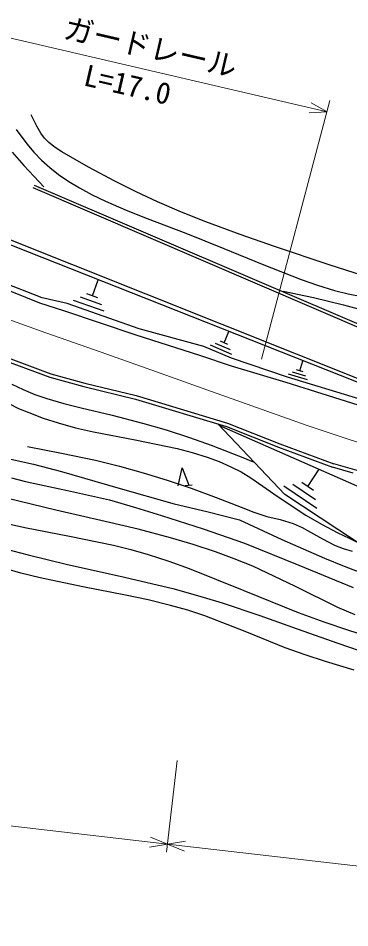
# Model space of a CAD drawing. Units: millimetres, scale not verified. Extents: x 40000 to 680090, y 20000 to 380000.
# Drawn here: x 433885 to 462128, y 261287 to 338736 of the extents above; entities that cross this region are included whole.
import ezdxf
from ezdxf.enums import TextEntityAlignment as Align

# ---------------------------------------------------------------- set-up
doc = ezdxf.new("R2010")
doc.units = ezdxf.units.MM
doc.header["$LTSCALE"] = 1000
doc.linetypes.add('CHAIN', pattern=[18.5, 12, -1.5, 3.5, -1.5])
for name, color, linetype, lineweight in [('M-BGD', 7, 'Continuous', 25), ('M-BMK', 2, 'CHAIN', 13), ('M-STR-HTXT', 7, 'Continuous', 13)]:
    doc.layers.add(name, color=color, linetype=linetype, lineweight=lineweight)
doc.styles.add('ＭＳ ゴシック', font='')
doc.styles.get('ＭＳ ゴシック').set_extended_font_data('MS Gothic')

msp = doc.modelspace()

# ---------------------------------------------------------------- linework, layer by layer
at = {"layer": 'M-BGD'}
for p, q in [((435070, 330337), (434991, 330513)), ((435150, 330162), (435070, 330337)), ((435461, 329529), (435150, 330162)), ((433706, 329267), (434625, 328042)), ((435818, 328936), (435461, 329529)), ((436139, 328528), (435818, 328936)), ((436505, 328160), (436139, 328528)), ((434625, 328042), (435231, 327328)), ((437038, 327729), (436505, 328160)), ((437608, 327347), (437038, 327729)), ((433373, 327323), (434352, 326205)), ((435231, 327328), (435881, 326654)), ((439869, 326065), (437608, 327347)), ((434352, 326205), (435206, 325281)), ((435881, 326654), (436580, 326026)), ((442108, 324865), (439869, 326065)), ((436580, 326026), (437320, 325441)), ((437320, 325441), (438186, 324839)), ((435206, 325281), (436072, 324366)), ((438186, 324839), (439093, 324283)), ((443919, 323951), (442108, 324865)), ((469622, 309475), (435174, 324281)), ((469727, 309751), (435285, 324493)), ((439093, 324283), (440183, 323693)), ((445760, 323090), (443919, 323951)), ((440183, 323693), (441308, 323152)), ((441308, 323152), (443082, 322395)), ((447800, 322212), (445760, 323090)), ((443082, 322395), (444883, 321693)), ((449872, 321385), (447800, 322212)), ((444883, 321693), (448159, 320436)), ((452778, 320308), (449872, 321385)), ((468352, 305532), (432020, 319887)), ((468483, 305788), (432100, 320284)), ((448159, 320436), (451401, 319128)), ((455705, 319288), (452778, 320308)), ((451401, 319128), (454668, 317783)), ((460449, 317708), (455705, 319288)), ((454668, 317783), (457980, 316484)), ((465187, 316177), (460449, 317708)), ((435939, 314914), (430891, 316860)), ((430717, 316515), (435696, 314504)), ((440207, 315098), (440690, 316471)), ((457980, 316484), (459390, 315993)), ((459390, 315993), (460826, 315556)), ((440669, 314935), (439745, 315260)), ((456440, 315496), (459022, 314945)), ((460826, 315556), (461988, 315262)), ((461988, 315262), (463162, 315027)), ((435696, 314504), (437750, 313841)), ((438061, 314437), (435939, 314914)), ((441219, 313777), (438591, 314701)), ((439156, 315000), (440972, 314361)), ((459022, 314945), (461597, 314334)), ((437750, 313841), (443896, 311767)), ((444191, 312282), (438061, 314437)), ((461597, 314334), (463270, 313874)), ((449708, 310773), (444191, 312282)), ((443896, 311767), (449318, 310054)), ((451425, 311097), (451828, 312056)), ((430961, 310580), (436665, 308444)), ((452057, 309784), (449708, 310773)), ((452090, 310112), (450256, 310884)), ((450671, 311073), (451938, 310539)), ((451747, 310961), (451102, 311233)), ((430856, 310299), (436573, 308158)), ((449318, 310054), (452024, 309137)), ((452024, 309137), (456672, 307741)), ((456823, 308166), (452057, 309784)), ((457863, 308716), (458119, 309562)), ((436665, 308444), (439560, 307653)), ((458512, 307942), (456893, 308433)), ((457228, 308629), (458346, 308290)), ((458147, 308630), (457578, 308802)), ((433349, 307583), (434297, 307118)), ((436573, 308158), (439485, 307363)), ((439560, 307653), (443943, 306596)), ((456672, 307741), (462803, 305829)), ((462992, 306297), (456823, 308166)), ((434297, 307118), (435289, 306707)), ((435289, 306707), (436314, 306349)), ((439485, 307363), (443864, 306307)), ((433091, 305933), (433921, 305516)), ((436314, 306349), (437771, 305921)), ((443864, 306307), (451622, 303977)), ((443943, 306596), (451721, 304261)), ((433921, 305516), (434779, 305152)), ((434779, 305152), (436023, 304686)), ((437771, 305921), (439261, 305548)), ((439261, 305548), (441876, 304935)), ((436023, 304686), (437284, 304278)), ((441876, 304935), (444470, 304265)), ((437284, 304278), (438777, 303871)), ((438777, 303871), (440303, 303519)), ((444470, 304265), (446478, 303683)), ((446478, 303683), (448475, 303042)), ((456581, 298186), (450892, 304196)), ((471355, 295114), (451008, 304062)), ((451622, 303977), (456051, 302201)), ((451721, 304261), (456159, 302481)), ((440303, 303519), (443859, 302838)), ((443859, 302838), (447414, 302096)), ((448475, 303042), (450319, 302388)), ((434675, 302259), (437581, 301705)), ((447414, 302096), (448699, 301756)), ((450319, 302388), (452141, 301677)), ((456051, 302201), (460649, 300512)), ((456159, 302481), (460765, 300791)), ((432759, 301311), (435177, 300751)), ((437581, 301705), (440483, 301091)), ((448699, 301756), (449968, 301359)), ((449968, 301359), (450992, 300979)), ((452141, 301677), (453009, 301321)), ((453009, 301321), (453885, 300956)), ((435177, 300751), (437577, 300134)), ((440483, 301091), (442512, 300595)), ((442512, 300595), (444536, 300038)), ((450992, 300979), (452000, 300541)), ((452000, 300541), (452865, 300103)), ((462410, 300002), (460649, 300512)), ((462957, 300156), (460762, 300791)), ((437577, 300134), (442365, 298746)), ((444536, 300038), (446583, 299411)), ((447503, 298915), (447846, 300441)), ((447846, 300441), (448415, 298984)), ((452865, 300103), (453711, 299605)), ((458541, 298863), (459532, 300327)), ((433320, 299613), (434506, 299297)), ((434506, 299297), (438092, 298535)), ((446583, 299411), (448623, 298724)), ((448105, 298961), (448703, 299006)), ((453711, 299605), (456020, 297993)), ((457277, 299073), (459213, 297762)), ((459034, 298530), (458049, 299197)), ((438092, 298535), (441667, 297713)), ((442365, 298746), (447163, 297388)), ((448623, 298724), (450757, 297938)), ((459323, 297000), (456521, 298896)), ((461102, 295209), (456581, 298186)), ((437103, 296843), (432902, 297855)), ((441667, 297713), (443890, 297087)), ((450757, 297938), (452871, 297094)), ((456020, 297993), (458371, 296425)), ((441301, 295892), (437103, 296843)), ((443890, 297087), (446094, 296404)), ((447163, 297388), (449958, 296728)), ((449958, 296728), (452728, 296011)), ((452871, 297094), (453953, 296676)), ((453953, 296676), (455053, 296316)), ((444094, 295217), (441301, 295892)), ((446094, 296404), (449638, 295245)), ((452728, 296011), (456330, 294361)), ((455053, 296316), (456192, 296046)), ((456192, 296046), (457317, 295717)), ((458371, 296425), (459720, 295651)), ((432794, 295726), (434445, 295372)), ((434445, 295372), (438265, 294642)), ((446847, 294489), (444094, 295217)), ((449638, 295245), (453164, 294028)), ((457317, 295717), (458058, 295379)), ((458058, 295379), (458788, 294979)), ((459720, 295651), (461101, 294928)), ((465202, 292510), (461102, 295209)), ((438265, 294642), (442015, 293863)), ((448782, 293920), (446847, 294489)), ((456330, 294361), (459967, 292761)), ((458788, 294979), (459799, 294392)), ((459799, 294392), (460832, 293862)), ((461101, 294928), (462059, 294451)), ((462059, 294451), (463031, 293976)), ((431440, 293910), (434744, 293034)), ((431440, 293910), (434744, 293034)), ((442015, 293863), (443488, 293505)), ((450683, 293299), (448782, 293920)), ((453164, 294028), (457778, 292153)), ((460832, 293862), (461564, 293576)), ((461564, 293576), (462317, 293347)), ((434744, 293034), (438074, 292214)), ((434744, 293034), (438074, 292214)), ((443488, 293505), (444955, 293085)), ((444955, 293085), (446709, 292513)), ((452289, 292714), (450683, 293299)), ((459967, 292761), (461656, 292085)), ((438074, 292214), (442575, 291222)), ((438074, 292214), (442575, 291222)), ((446709, 292513), (448455, 291879)), ((453864, 292077), (452289, 292714)), ((457492, 290351), (453864, 292077)), ((457778, 292153), (462403, 290268)), ((461656, 292085), (463352, 291426)), ((434106, 291491), (432475, 291960)), ((435753, 291081), (434106, 291491)), ((442575, 291222), (447067, 290170)), ((442575, 291222), (447067, 290170)), ((448455, 291879), (453093, 290008)), ((439383, 290316), (435753, 291081)), ((443034, 289607), (439383, 290316)), ((447067, 290170), (449165, 289591)), ((447067, 290170), (449165, 289591)), ((453093, 290008), (457740, 288120)), ((461105, 288564), (457492, 290351)), ((444965, 289202), (443034, 289607)), ((446868, 288741), (444965, 289202)), ((449165, 289591), (451246, 288954)), ((449165, 289591), (451246, 288954)), ((451246, 288954), (454460, 287880)), ((451246, 288954), (454460, 287880)), ((448336, 288327), (446868, 288741)), ((449785, 287855), (448336, 288327)), ((457740, 288120), (459905, 287338)), ((462590, 287941), (461105, 288564)), ((453207, 286518), (449785, 287855)), ((454460, 287880), (457657, 286748)), ((454460, 287880), (457657, 286748)), ((459905, 287338), (462089, 286614)), ((457657, 286748), (461107, 285518)), ((457657, 286748), (461107, 285518)), ((462089, 286614), (465063, 285643)), ((456614, 285121), (453207, 286518)), ((458320, 284518), (456614, 285121)), ((461107, 285518), (464566, 284343)), ((461107, 285518), (464566, 284343)), ((460046, 283971), (458320, 284518)), ((462504, 283220), (460046, 283971))]:
    msp.add_line(p, q, dxfattribs=at)
at = {"layer": 'M-BMK'}
for p, q in [((433010, 313097), (436238, 311944)), ((436238, 311944), (440944, 310298)), ((440944, 310298), (445654, 308625)), ((445654, 308625), (450354, 306951)), ((450354, 306951), (455059, 305265)), ((455059, 305265), (458510, 304055)), ((458510, 304055), (461981, 302902)), ((461981, 302902), (466728, 301373))]:
    msp.add_line(p, q, dxfattribs=at)
at = {"layer": 'M-STR-HTXT'}
for p, q in [((427135, 338447), (460211, 330755)), ((460438, 331729), (454618, 309711)), ((458848, 331515), (460211, 330755)), ((460211, 330755), (458653, 330679)), ((446526, 267739), (447427, 275522)), ((446605, 268416), (393879, 274520)), ((445164, 269017), (446605, 268416)), ((446605, 268416), (445065, 268164)), ((446605, 268416), (448144, 268668)), ((448045, 267815), (446605, 268416)), ((508191, 261287), (446605, 268416))]:
    msp.add_line(p, q, dxfattribs=at)

# ---------------------------------------------------------------- texts
at = {"layer": 'M-STR-HTXT', "style": 'ＭＳ ゴシック'}
for s, p in [('ガードレール', (437523, 336536)), ('L=17.0', (439231, 332499))]:
    msp.add_text(s, height=1833, rotation=346.904, dxfattribs=at).set_placement(p, align=Align.BOTTOM_LEFT)

doc.saveas('drawing.dxf')
